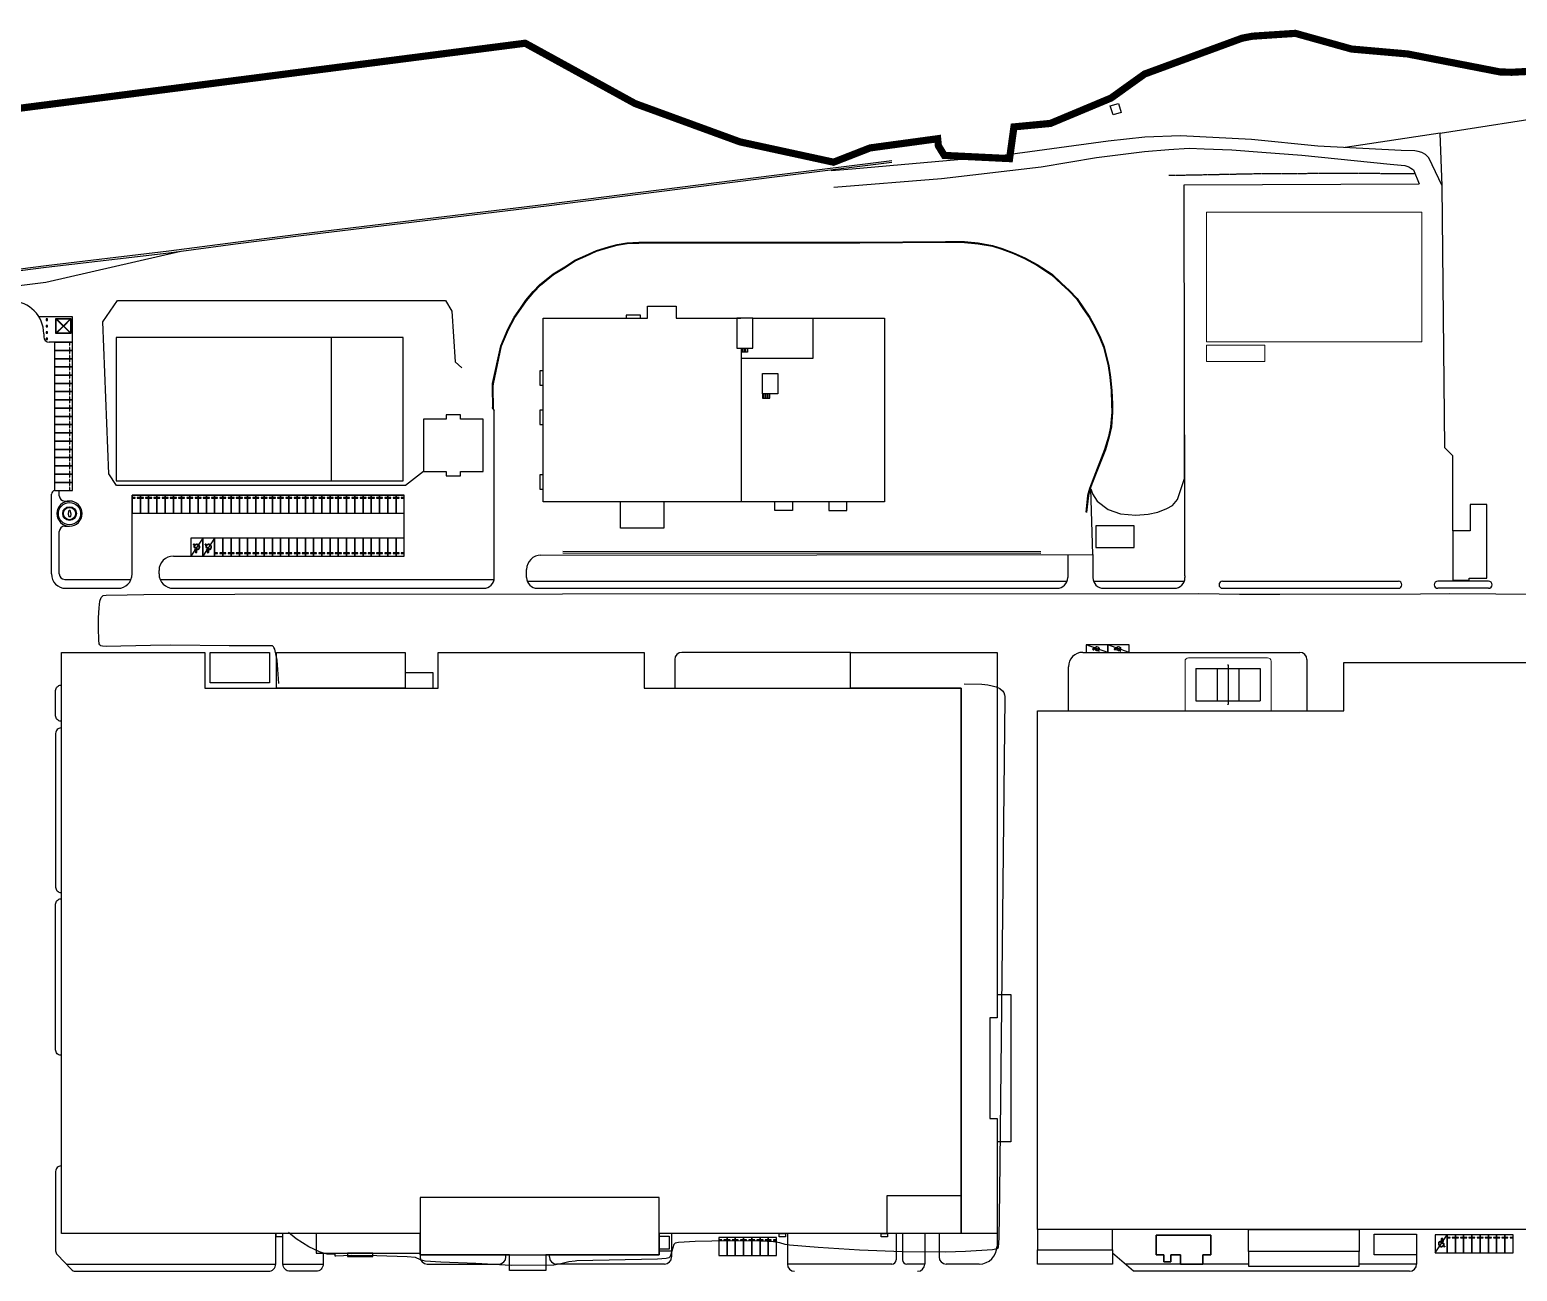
# Model space of a CAD drawing. Header units: millimetres. Extents: x -17369 to 294000, y -718917 to 220315.
# Drawn here: x 273840 to 279630, y -194867 to -190036 of the extents above; entities that cross this region are included whole.
import ezdxf
from ezdxf.xclip import XClip

# ---------------------------------------------------------------- set-up
doc = ezdxf.new("R2010")
doc.units = ezdxf.units.MM
doc.header["$LTSCALE"] = 350
doc.header["$XCLIPFRAME"] = 2
doc.linetypes.add('xref key map$0$PHANTOM2', pattern=[1.25, 0.625, -0.125, 0.125, -0.125, 0.125, -0.125])
for name, color, linetype in [('xref key map$0$8', 8, 'Continuous'), ('xref key map$0$9', 9, 'Continuous'), ('xref key map$0$CAA001_계곡선', 8, 'Continuous'), ('xref key map$0$CTR', 8, 'Continuous'), ('xref key map$0$L-BLDG', 9, 'Continuous'), ('xref key map$0$L-건물', 8, 'Continuous'), ('xref key map$0$PARK', 8, 'Continuous'), ('xref key map$0$대지경계선', 1, 'Continuous')]:
    doc.layers.add(name, color=color, linetype=linetype)

# ---------------------------------------------------------------- blocks, each defined once
blk = doc.blocks.new('xref key map$0$주차구획2300x5000')
at = {"layer": 'xref key map$0$PARK'}
blk.add_lwpolyline([(0, 0), (2300, 0), (2300, 5000), (0, 5000)], close=True, dxfattribs=at)
at = {"layer": 'xref key map$0$PARK', "color": 8}
for points in [[(250, 700), (850, 700), (850, 850), (250, 850)], [(1450, 700), (2050, 700), (2050, 850), (1450, 850)]]:
    blk.add_lwpolyline(points, close=True, dxfattribs=at)
blk = doc.blocks.new('xref key map$0$주차구획3300x5000')
at = {"layer": 'xref key map$0$PARK', "color": 8}
for p, q in [((0, 0), (3300, 5000)), ((1521, 3267), (1507, 3142)), ((1653, 3733), (1545, 2759)), ((1545, 2759), (2258, 2551)), ((1707, 3129), (1676, 2846)), ((1676, 2846), (2372, 2643)), ((1707, 3129), (2216, 2980)), ((1762, 3626), (1720, 3250)), ((1720, 3250), (2250, 3095)), ((2208, 2085), (2219, 1913)), ((2250, 3095), (2216, 2980)), ((2258, 2551), (2311, 1728)), ((2311, 1728), (2622, 1693)), ((2372, 2643), (2424, 1836)), ((2424, 1836), (2614, 1815)), ((2614, 1815), (2622, 1693))]:
    blk.add_line(p, q, dxfattribs=at)
at = {"layer": 'xref key map$0$PARK'}
blk.add_lwpolyline([(0, 0), (3300, 0), (3300, 5000), (0, 5000)], close=True, dxfattribs=at)
at = {"layer": 'xref key map$0$PARK', "color": 8}
for centre, radius, start, end in [((1653, 2478), 800, 99.47859, 315.02603), ((1653, 2478), 680, 102.35799, 324.67673), ((1867, 3842), 240, 244.11815, 207.07082)]:
    blk.add_arc(centre, radius, start, end, dxfattribs=at)
blk = doc.blocks.new('xref key map$0$주차구획2100x6000-장애인')
at = {"layer": 'xref key map$0$PARK', "color": 8}
blk.add_line((-2100, -6000), (0, 0), dxfattribs=at)
at = {"layer": 'xref key map$0$PARK'}
blk.add_lwpolyline([(0, 0), (-2100, 0), (-2100, -6000), (0, -6000)], close=True, dxfattribs=at)
at = {"layer": 'xref key map$0$PARK', "color": 8}
for points in [[(-1052, -2075, 6.1322477), (-1134, -2155), (-1103, -2437), (-1500, -2554), (-1475, -2640), (-1093, -2528), (-1069, -2740), (-1591, -2893), (-1631, -3498), (-1773, -3514), (-1779, -3605), (-1546, -3579), (-1506, -2962), (-972, -2805), (-1052, -2075)], [(-1476, -3441), (-1468, -3311, 1.4593529), (-943, -2518), (-953, -2425, -1.370682)]]:
    blk.add_lwpolyline(points, format="xyb", close=True, dxfattribs=at)
blk = doc.blocks.new('xref key map$0$생기센터')
at = {"layer": 'xref key map$0$8', "linetype": 'Continuous'}
for points in [[(707250, 356932), (707250, 356007)], [(707700, 356932), (707700, 356007)], [(708150, 356932), (708150, 356007)], [(713225, 344182), (713225, 343182)], [(713675, 344182), (713675, 343182)], [(714125, 344182), (714125, 343182)], [(714575, 344182), (714575, 343182)]]:
    blk.add_lwpolyline(points, dxfattribs=at)
at = {"layer": 'xref key map$0$9', "color": 252}
for points in [[(678800, 365257), (678800, 366157), (674800, 366157), (674800, 365257)], [(708700, 356932), (708700, 355807), (706900, 355807)], [(651700, 350657), (650800, 350657), (650800, 346657), (651700, 346657)], [(712825, 344182), (712825, 342982), (714925, 342982), (714925, 344182)], [(651700, 339657), (650800, 339657), (650800, 335657), (651700, 335657)], [(651700, 321657), (650800, 321657), (650800, 317657), (651700, 317657)], [(685300, 314057), (685300, 306757), (673300, 306757), (673300, 314057)], [(721259, 314057), (721259, 311657), (716259, 311657), (716259, 314057)], [(731341, 314057), (731341, 311657), (736341, 311657), (736341, 314057)]]:
    blk.add_lwpolyline(points, dxfattribs=at)
at = {"layer": 'xref key map$0$L-BLDG'}
for points in [[(706900, 356932), (706900, 314057), (651700, 314057), (651700, 365257), (680800, 365257), (680800, 368607), (688800, 368607), (688800, 365257), (706850, 365257)], [(726900, 365257), (746900, 365257), (746900, 314057), (706900, 314057)], [(710175, 365257), (726900, 365257), (726900, 354057), (706900, 354057)]]:
    blk.add_lwpolyline(points, dxfattribs=at)
for points in [[(705675, 356932), (710175, 356932), (710175, 365257), (705675, 365257)], [(712825, 349882), (717175, 349882), (717175, 344182), (712825, 344182)]]:
    blk.add_lwpolyline(points, close=True, dxfattribs=at)
blk = doc.blocks.new('xref key map')
at = {"layer": 'xref key map$0$CAA001_계곡선'}
for points in [[(1493037, 1046205), (1491483, 1046209), (1475265, 1046408), (1469619, 1046246), (1457234, 1046000), (1456225, 1046109), (1455734, 1046191), (1455461, 1046436), (1455270, 1046791), (1455188, 1047745), (1455076, 1051165), (1455104, 1054028), (1455267, 1056809), (1455458, 1058609), (1455786, 1059699), (1456413, 1060217), (1457204, 1060354), (1463069, 1060448), (1467733, 1060528), (1493070, 1060567)], [(1505327, 1035715), (1504871, 1042196), (1504240, 1045301), (1503993, 1045767), (1503883, 1045959), (1503609, 1046151), (1503087, 1046179), (1493037, 1046205)]]:
    blk.add_lwpolyline(points, dxfattribs=at)
at = {"layer": 'xref key map$0$CAA001_계곡선', "flags": 128}
for points in [[(1493070, 1060567), (1584501, 1060711), (1761880, 1060783), (1773264, 1060574), (1784506, 1060603), (1823676, 1060720), (1831892, 1060812), (1857577, 1060558), (1884206, 1060856), (1933462, 1060752), (1937887, 1060871)], [(1696438, 1035641), (1701434, 1035487), (1703040, 1035362), (1704310, 1035071), (1705391, 1034743), (1706423, 1034270), (1707200, 1033663), (1707540, 1033190), (1707747, 1032558), (1707832, 1032097), (1707818, 1031590), (1706357, 893845), (1706111, 880997), (1705935, 878533), (1705646, 878033), (1704354, 877770), (1696849, 877299), (1691260, 877145), (1679235, 877247), (1667285, 877729), (1655721, 878436), (1647795, 879046), (1646524, 879247), (1645066, 879786), (1643338, 880041), (1639807, 880226), (1630790, 880316), (1621484, 880150), (1616845, 879854), (1615885, 879640), (1615504, 879285), (1614977, 877428), (1614508, 875891), (1614130, 875529), (1613337, 875332), (1610935, 875198), (1588427, 874690), (1587983, 874657), (1586265, 874436), (1584031, 873892), (1582043, 873538), (1570165, 873429), (1560278, 873951), (1550567, 874328), (1546128, 874630), (1544840, 875012), (1543507, 875617), (1541189, 875845), (1532723, 876160), (1525491, 876213), (1521213, 876032), (1521115, 876033), (1521077, 876080), (1521058, 876532), (1521030, 876598), (1518844, 876598), (1518534, 876645), (1517808, 876881), (1516665, 877219), (1513771, 878632), (1510237, 880833), (1508015, 882649)]]:
    blk.add_lwpolyline(points, dxfattribs=at)
at = {"layer": 'xref key map$0$CTR'}
for p, q in [((1829202, 1189176), (1802713, 1185112)), ((1830522, 1101375), (1829713, 1174488)), ((1456276, 1136505), (1460395, 1142497)), ((1460395, 1142497), (1551806, 1142497)), ((1551806, 1142497), (1553649, 1139551)), ((1447800, 1137929), (1438476, 1137929)), ((1445230, 1135354), (1443300, 1137283)), ((1445300, 1135424), (1443371, 1137354)), ((1445300, 1135424), (1447230, 1137354)), ((1445371, 1135354), (1447300, 1137283)), ((1447800, 1089464), (1447800, 1137929)), ((1553649, 1139551), (1554510, 1125366)), ((1439800, 1133229), (1439800, 1132364)), ((1439800, 1132672), (1439800, 1132364)), ((1443300, 1133424), (1445230, 1135354)), ((1443371, 1133354), (1445300, 1135283)), ((1447230, 1133354), (1445300, 1135283)), ((1447300, 1133424), (1445371, 1135354)), ((1457968, 1094177), (1456276, 1136505)), ((1447800, 1130864), (1441300, 1130864)), ((1442800, 1130864), (1447800, 1130864)), ((1520016, 1092203), (1520016, 1132203)), ((1554510, 1125366), (1556368, 1123724)), ((1564791, 1112672), (1565451, 1111807)), ((1565451, 1065231), (1565451, 1111807)), ((1832756, 1099192), (1830522, 1101375)), ((1832756, 1078259), (1832756, 1099192)), ((1460082, 1090896), (1457968, 1094177)), ((1545700, 1094761), (1540644, 1090896)), ((1441951, 1066231), (1441951, 1088464)), ((1442951, 1089464), (1447800, 1089464)), ((1444151, 1088064), (1444151, 1089464)), ((1540644, 1090896), (1460082, 1090896)), ((1464451, 1066231), (1464451, 1088231)), ((1464451, 1088231), (1540351, 1088231)), ((1540351, 1071231), (1540351, 1088231)), ((1445651, 1086564), (1447000, 1086564)), ((1445651, 1079564), (1447000, 1079564)), ((1444151, 1066231), (1444151, 1078064)), ((1475951, 1071231), (1540351, 1071231)), ((1725349, 1071669), (1725349, 1065231)), ((1732349, 1071669), (1732349, 1065231)), ((1471951, 1066231), (1471951, 1067231)), ((1574451, 1065231), (1574451, 1067473)), ((1445651, 1064731), (1464159, 1064731)), ((1445954, 1062231), (1460451, 1062231)), ((1472243, 1064731), (1565409, 1064731)), ((1475951, 1062231), (1562451, 1062231)), ((1574622, 1064231), (1725178, 1064231)), ((1577451, 1062231), (1722349, 1062231)), ((1732521, 1064231), (1757870, 1064231)), ((1735349, 1062231), (1755041, 1062231)), ((1758041, 1065679), (1758041, 1065231)), ((1768541, 1064231), (1817541, 1064231)), ((1768541, 1062231), (1817541, 1062231)), ((1842672, 1064231), (1828541, 1064231)), ((1842672, 1062231), (1828541, 1062231)), ((1615762, 1042376), (1615762, 1034353)), ((1664730, 1044376), (1617762, 1044376)), ((1729541, 1044376), (1790049, 1044376)), ((1792049, 1042376), (1792049, 1028052)), ((1725541, 1027967), (1725541, 1040376)), ((1761049, 1039879), (1779049, 1039879)), ((1761049, 1039879), (1761049, 1030879)), ((1767049, 1039879), (1767049, 1030879)), ((1770049, 1040879), (1770049, 1029879)), ((1773049, 1039879), (1773049, 1030879)), ((1779049, 1039879), (1779049, 1030879)), ((1761049, 1030879), (1779049, 1030879)), ((1614898, 882353), (1614898, 875822)), ((1647181, 882353), (1647181, 873822)), ((1677476, 882353), (1677476, 875022)), ((1679276, 882353), (1679276, 875022)), ((1685476, 882353), (1685476, 873822)), ((1689476, 882353), (1689476, 875822)), ((1705630, 882353), (1705630, 878822)), ((1544748, 876353), (1544748, 875822)), ((1568698, 875822), (1568698, 876353)), ((1580798, 875822), (1580798, 876353)), ((1611398, 877487), (1614898, 877487)), ((1743726, 871822), (1737813, 876851)), ((1822621, 876358), (1822621, 873822)), ((1446073, 873822), (1504496, 873822)), ((1506496, 873822), (1517733, 873822)), ((1546748, 873822), (1566698, 873822)), ((1612898, 873822), (1582798, 873822)), ((1676276, 873822), (1647181, 873822)), ((1685476, 873822), (1680476, 873822)), ((1700630, 873822), (1691476, 873822)), ((1775784, 873822), (1741374, 873822)), ((1820621, 871822), (1743726, 871822)), ((1822621, 873822), (1806614, 873822))]:
    blk.add_line(p, q, dxfattribs=at)
at = {"layer": 'xref key map$0$CTR', "lineweight": 9}
for p, q in [((1758049, 1028052), (1758049, 1041876)), ((1759049, 1042876), (1781049, 1042876)), ((1782049, 1028052), (1782049, 1041876))]:
    blk.add_line(p, q, dxfattribs=at)
at = {"layer": 'xref key map$0$CTR'}
for points in [[(1740226, 1194945), (1737975, 1194270), (1737217, 1196767), (1739468, 1197441)], [(1440500, 1136929), (1440900, 1136929), (1440900, 1137329), (1440500, 1137329)], [(1443200, 1133254), (1443200, 1137454), (1447400, 1137454), (1447400, 1133254)], [(1443300, 1133354), (1443300, 1137354), (1447300, 1137354), (1447300, 1133354)], [(1440500, 1135129), (1440900, 1135129), (1440900, 1135529), (1440500, 1135529)], [(1440500, 1133379), (1440900, 1133379), (1440900, 1133779), (1440500, 1133779)], [(1440500, 1131579), (1440900, 1131579), (1440900, 1131979), (1440500, 1131979)], [(1460016, 1092203), (1540016, 1092203), (1540016, 1132203), (1460016, 1132203)], [(1446607, 1082889), (1446816, 1082241), (1447350, 1082241), (1447483, 1082946), (1447197, 1083900), (1446854, 1083938), (1446721, 1083766)]]:
    blk.add_lwpolyline(points, close=True, dxfattribs=at)
for points in [[(1829713, 1174488), (1829202, 1189176), (1862614, 1194302), (1873717, 1192335), (1873916, 1191975), (1874589, 1185508), (1894082, 1150323), (1896476, 1147527)], [(1829713, 1174488), (1826040, 1182254), (1825088, 1183148), (1824099, 1183716), (1823071, 1184036), (1822126, 1184193), (1818309, 1184326), (1795118, 1185495), (1776598, 1187356), (1756813, 1188430), (1746848, 1188022), (1736640, 1186915), (1705163, 1182600), (1665268, 1179122), (1659364, 1178625)], [(1660098, 1174076), (1690111, 1176532), (1717946, 1179750), (1733393, 1182376), (1746713, 1184041), (1753520, 1184629), (1759220, 1184921), (1763365, 1184790), (1771123, 1184525), (1779458, 1183852), (1790625, 1183038), (1815303, 1180485), (1819327, 1180109), (1820438, 1179707), (1821057, 1179343), (1821510, 1179100), (1821758, 1178897), (1823348, 1174971)], [(1493294, 1158238), (1511555, 1160621), (1579967, 1168882), (1643540, 1176939), (1676331, 1181017)], [(1493295, 1158736), (1511494, 1161110), (1579907, 1169371), (1643479, 1177428), (1676270, 1181506)], [(1758041, 1065679), (1757826, 1174693), (1823348, 1174971)], [(1290063, 1133757), (1362053, 1142191), (1440461, 1152255), (1474646, 1156303), (1493295, 1158736)], [(1290125, 1133273), (1362113, 1141702), (1440521, 1151766), (1474707, 1155814), (1493294, 1158238)], [(1564993, 1112407), (1564943, 1118464), (1564979, 1119308), (1567241, 1129865), (1569226, 1134462), (1571014, 1137817), (1572765, 1140384), (1574230, 1142537), (1576274, 1144988), (1578160, 1146905), (1581849, 1149905), (1585124, 1151864), (1587911, 1153741), (1590870, 1155001), (1593905, 1156384), (1597318, 1157442), (1599663, 1158079), (1602431, 1158598), (1605771, 1158707), (1608810, 1158773), (1667401, 1158748), (1691240, 1158979), (1696544, 1158898), (1700379, 1158517), (1704385, 1157807), (1707037, 1157002), (1710258, 1155751), (1713358, 1154376), (1716834, 1152508), (1720980, 1149819), (1723640, 1147324), (1725794, 1145286), (1727960, 1143030), (1729754, 1140407), (1731545, 1137867), (1733094, 1134910), (1734475, 1132041), (1735529, 1129529), (1735914, 1128037), (1736808, 1124300), (1737287, 1121130), (1737648, 1117266), (1737799, 1113648), (1737817, 1111379), (1737521, 1107212), (1736923, 1104476), (1735839, 1100842), (1733303, 1094371), (1731577, 1090021), (1731108, 1088115), (1730613, 1083408)], [(1565201, 1112135), (1565148, 1118461), (1565183, 1119282), (1567437, 1129803), (1569411, 1134373), (1571190, 1137711), (1572934, 1140269), (1574394, 1142414), (1576426, 1144851), (1578298, 1146753), (1581967, 1149737), (1585234, 1151691), (1588009, 1153560), (1590953, 1154814), (1593978, 1156192), (1597375, 1157245), (1599709, 1157879), (1602453, 1158394), (1605776, 1158502), (1608812, 1158568), (1667402, 1158543), (1691239, 1158774), (1696532, 1158694), (1700351, 1158314), (1704337, 1157608), (1706970, 1156808), (1710179, 1155562), (1713268, 1154192), (1716729, 1152332), (1720853, 1149657), (1723499, 1147175), (1725649, 1145141), (1727800, 1142901), (1729585, 1140290), (1731370, 1137760), (1732911, 1134818), (1734288, 1131957), (1735334, 1129464), (1735715, 1127988), (1736606, 1124261), (1737083, 1121106), (1737443, 1117253), (1737594, 1113643), (1737612, 1111386), (1737317, 1107242), (1736724, 1104528), (1735645, 1100909), (1733112, 1094447), (1731381, 1090084), (1730905, 1088151), (1730409, 1083430)], [(1366282, 1138290), (1440391, 1147580), (1478028, 1156247)], [(1758041, 1065679), (1757886, 1144498)], [(1445371, 1135354), (1445230, 1135354)], [(1445300, 1135283), (1445300, 1135424)], [(1578451, 1071473), (1732349, 1071669), (1731768, 1089960), (1732255, 1088532), (1733584, 1086532), (1736598, 1084217), (1740096, 1082973), (1744365, 1082638), (1747769, 1082911), (1750431, 1083425), (1752967, 1084471), (1754560, 1085344), (1755983, 1086998), (1757987, 1093086)], [(1717860, 1072414), (1584511, 1072498)], [(1717860, 1071963), (1584511, 1072047)]]:
    blk.add_lwpolyline(points, dxfattribs=at)
at = {"layer": 'xref key map$0$CTR', "linetype": 'xref key map$0$PHANTOM2', "ltscale": 2}
blk.add_lwpolyline([(1821965, 1177801), (1803984, 1177886), (1779856, 1177806), (1753508, 1177291)], dxfattribs=at)
at = {"layer": 'xref key map$0$CTR'}
for points in [[(1444748, 1025188), (1444619, 1025188, -0.4142136), (1443119, 1026688), (1443119, 1033714, -0.4142136), (1444619, 1035214), (1444748, 1035214)], [(1444748, 1023290), (1444619, 1023290, 0.4142136), (1443119, 1021790), (1443119, 978931, 0.4142136), (1444619, 977431), (1444748, 977431)], [(1444748, 932031), (1444619, 932031, -0.4142136), (1443119, 933531), (1443119, 974164, -0.4142136), (1444619, 975664), (1444748, 975664)], [(1444748, 901167), (1444619, 901167, 0.4142136), (1443119, 899667), (1443119, 877523, 0.1926425), (1443533, 876488), (1447535, 872288, 0.2051973), (1448621, 871822), (1502496, 871822, 0.4142136), (1504496, 873822), (1504496, 882353)], [(1517733, 876888), (1517733, 873822, -0.4142136), (1515733, 871822), (1508496, 871822, -0.4142136), (1506496, 873822), (1506496, 882353)]]:
    blk.add_lwpolyline(points, format="xyb", dxfattribs=at)
for centre, radius in [((1447000, 1083064), 3100), ((1447000, 1083064), 1900), ((1447000, 1083064), 1700), ((1770049, 1040879), 50), ((1770049, 1029879), 50)]:
    blk.add_circle(centre, radius, dxfattribs=at)
at = {"layer": 'xref key map$0$CTR', "extrusion": (-1.71358e-08, 0, 1)}
blk.add_arc((1430800, 1133229, 0), 9000, 0, 90, dxfattribs=at)
at = {"layer": 'xref key map$0$CTR'}
for centre, radius, start, end in [((1441300, 1132364), 1500, 180, 270), ((1442951, 1088464), 1000, 90, 180), ((1445651, 1088064), 1500, 180, 270), ((1447000, 1083064), 3500, 90, 270), ((1447000, 1083064), 3500, 270, 90), ((1445651, 1078064), 1500, 90, 180), ((1475951, 1067231), 4000, 90, 180), ((1578451, 1067473), 4000, 90, 180), ((1445951, 1066231), 4000, 180, 270), ((1445651, 1066231), 1500, 180, 270), ((1460451, 1066231), 4000, 270, 0), ((1475951, 1066231), 4000, 180, 270), ((1562451, 1065231), 3000, 270, 0), ((1577451, 1065231), 3000, 180, 270), ((1722349, 1065231), 3000, 270, 0), ((1735349, 1065231), 3000, 180, 270), ((1755041, 1065231), 3000, 270, 0), ((1768541, 1063231), 1000, 90, 270), ((1817541, 1063231), 1000, 270, 90), ((1828541, 1063231), 1000, 90, 270), ((1842672, 1063231), 1000, 270, 90), ((1617762, 1042376), 2000, 90, 180), ((1729541, 1040376), 4000, 90, 180), ((1790049, 1042376), 2000, 0, 90), ((1546748, 875822), 2000, 180, 270), ((1566698, 875822), 2000, 270, 0), ((1582798, 875822), 2000, 180, 270), ((1612898, 875822), 2000, 270, 0), ((1691476, 875822), 2000, 180, 270), ((1700630, 878822), 5000, 270, 0), ((1649181, 873822), 2000, 180, 270), ((1676276, 875022), 1200, 270, 0), ((1680476, 875022), 1200, 180, 270), ((1683476, 873822), 2000, 270, 0), ((1820621, 873822), 2000, 270, 0)]:
    blk.add_arc(centre, radius, start, end, dxfattribs=at)
at = {"layer": 'xref key map$0$CTR', "lineweight": 9}
for centre, start, end in [((1759049, 1041876), 90, 180), ((1781049, 1041876), 0, 90)]:
    blk.add_arc(centre, 1000, start, end, dxfattribs=at)
at = {"layer": 'xref key map$0$L-BLDG', "lineweight": 9}
blk.add_line((1764043, 1167113), (1764043, 1130963), dxfattribs=at)
at = {"layer": 'xref key map$0$L-BLDG'}
for p, q in [((1444748, 1044353), (1484748, 1044353)), ((1444748, 882353), (1444748, 1044353)), ((1484748, 1044353), (1484748, 1034353)), ((1549748, 1034353), (1549748, 1044353)), ((1549748, 1044353), (1607248, 1044353)), ((1607248, 1044353), (1607248, 1034353)), ((1802299, 1028052), (1802299, 1041552)), ((1802299, 1041552), (1961099, 1041552)), ((1484748, 1034353), (1549748, 1034353)), ((1607248, 1034353), (1694748, 1034353)), ((1607248, 1034353), (1695606, 1034353)), ((1695606, 1034353), (1695606, 1026722)), ((1695606, 1026759), (1695606, 882353)), ((1716899, 883452), (1716899, 1028052)), ((1716899, 1028052), (1802299, 1028052)), ((1611398, 892353), (1544748, 892353)), ((1544748, 892353), (1544748, 876353)), ((1611398, 876353), (1611398, 892353)), ((1675005, 882353), (1675005, 892983)), ((1675005, 892983), (1695606, 892983)), ((1544748, 882353), (1444748, 882353)), ((1544748, 876353), (1544748, 882353)), ((1695606, 882353), (1611398, 882353)), ((1611398, 882353), (1611398, 876353)), ((1854847, 883452), (1716899, 883452)), ((1569698, 876353), (1544748, 876353)), ((1544748, 876353), (1611398, 876353)), ((1611398, 876353), (1579798, 876353))]:
    blk.add_line(p, q, dxfattribs=at)
at = {"layer": 'xref key map$0$L-BLDG', "lineweight": 9}
for points in [[(1764043, 1130963), (1824043, 1130963), (1824114, 1167113), (1764043, 1167113)], [(1764043, 1125513), (1780343, 1125513), (1780343, 1130013), (1764043, 1130013)]]:
    blk.add_lwpolyline(points, close=True, dxfattribs=at)
at = {"layer": 'xref key map$0$L-BLDG'}
for points in [[(1545700, 1109361), (1545700, 1094761), (1552000, 1094761), (1552000, 1093561), (1556000, 1093561), (1556000, 1094761), (1562300, 1094761), (1562300, 1109361), (1556000, 1109361), (1556000, 1110561), (1552000, 1110561), (1552000, 1109361)], [(1842256, 1065034), (1842256, 1085634), (1837556, 1085634), (1837556, 1078259), (1832756, 1078259), (1832756, 1064534), (1837256, 1064534), (1837256, 1065034)], [(1733172, 1073622), (1743872, 1073622), (1743872, 1079622), (1733172, 1079622)], [(1486248, 1044353), (1502748, 1044353), (1502748, 1035853), (1486248, 1035853)], [(1504730, 1044376), (1540630, 1044376), (1540630, 1034356), (1504730, 1034356)], [(1540630, 1034356), (1548430, 1034356), (1548430, 1038656), (1540630, 1038656)], [(1515733, 876888), (1544748, 876888), (1544748, 882353), (1515733, 882353)], [(1644880, 882353), (1646681, 882353), (1646681, 881373), (1644880, 881373)], [(1673311, 882353), (1675111, 882353), (1675111, 881373), (1673311, 881373)], [(1716899, 877752), (1737799, 877752), (1737799, 883452), (1716899, 883452)], [(1775784, 883452), (1806614, 883452), (1806614, 877337), (1775784, 877337)], [(1524548, 875903), (1531598, 875903), (1531598, 876888), (1524548, 876888)]]:
    blk.add_lwpolyline(points, close=True, dxfattribs=at)
for points in [[(1664730, 1034353), (1664730, 1044376), (1705630, 1044376), (1705630, 942476), (1703630, 942476), (1703630, 914376), (1705630, 914376), (1705630, 882353), (1695606, 882353), (1695606, 1034353), (1664730, 1034353)], [(1705630, 948991), (1709495, 948991), (1709495, 907861), (1705630, 907861)], [(1506396, 882353), (1506396, 881373), (1504596, 881373), (1504596, 882353)], [(1611398, 881587), (1614178, 881587), (1614178, 877987), (1611398, 877987)], [(1579798, 876353), (1579798, 872059), (1569698, 872059), (1569698, 876353)], [(1737799, 877752), (1737799, 873752), (1716899, 873752), (1716899, 877752)], [(1775784, 877337), (1775784, 873237), (1806614, 873237), (1806614, 877337)]]:
    blk.add_lwpolyline(points, dxfattribs=at)
at = {"layer": 'xref key map$0$L-건물'}
for points in [[(1754069, 876422), (1754069, 874422), (1752169, 874422), (1752169, 876422), (1749969, 876422), (1749969, 881922), (1765269, 881922), (1765269, 876422), (1763019, 876422), (1763019, 873822), (1756819, 873822), (1756819, 876422), (1754069, 876422), (1756819, 876422), (1756819, 873822), (1763019, 873822), (1763019, 876422), (1765269, 876422), (1765269, 881922), (1749969, 881922), (1749969, 876422), (1752169, 876422), (1752169, 874422), (1754069, 874422)], [(1810796, 882132), (1822621, 882132), (1822621, 876358), (1810796, 876358)]]:
    blk.add_lwpolyline(points, close=True, dxfattribs=at)
at = {"layer": 'xref key map$0$대지경계선', "linetype": 'xref key map$0$PHANTOM2', "ltscale": 15, "const_width": 2000}
blk.add_lwpolyline([(1409808, 1193096), (1570324, 1213736), (1574058, 1214216), (1604698, 1197396), (1633968, 1186706), (1643418, 1184655), (1648685, 1183512), (1660048, 1181046), (1663649, 1182451), (1670248, 1185026), (1689078, 1187586), (1689278, 1185606), (1690928, 1182936), (1703560, 1182318), (1709128, 1182046), (1710348, 1190886), (1720518, 1191856), (1737438, 1198936), (1746778, 1205626), (1767798, 1213352), (1773958, 1215616), (1776858, 1216176), (1788838, 1216966), (1804488, 1212596), (1820098, 1211226), (1837311, 1207881), (1845878, 1206216), (1849158, 1206116), (1874448, 1207426)], dxfattribs=at)
blk.add_blockref('xref key map$0$생기센터', (927379, 772257))
at = {"layer": 'xref key map$0$PARK'}
for name, p, rotation in [('xref key map$0$주차구획2300x5000', (1447800, 1128564), 90), ('xref key map$0$주차구획2300x5000', (1447800, 1126264), 90), ('xref key map$0$주차구획2300x5000', (1447800, 1123964), 90), ('xref key map$0$주차구획2300x5000', (1447800, 1121664), 90), ('xref key map$0$주차구획2300x5000', (1447800, 1119364), 90), ('xref key map$0$주차구획2300x5000', (1447800, 1117064), 90), ('xref key map$0$주차구획2300x5000', (1447800, 1114764), 90), ('xref key map$0$주차구획2300x5000', (1447800, 1112464), 90), ('xref key map$0$주차구획2300x5000', (1447800, 1110164), 90), ('xref key map$0$주차구획2300x5000', (1447800, 1107864), 90), ('xref key map$0$주차구획2300x5000', (1447800, 1105564), 90), ('xref key map$0$주차구획2300x5000', (1447800, 1103264), 90), ('xref key map$0$주차구획2300x5000', (1447800, 1100964), 90), ('xref key map$0$주차구획2300x5000', (1447800, 1098664), 90), ('xref key map$0$주차구획2300x5000', (1447800, 1096364), 90), ('xref key map$0$주차구획2300x5000', (1447800, 1094064), 90), ('xref key map$0$주차구획2300x5000', (1447800, 1091764), 90), ('xref key map$0$주차구획2300x5000', (1447800, 1089464), 90), ('xref key map$0$주차구획2300x5000', (1466751, 1088231), 180), ('xref key map$0$주차구획2300x5000', (1469051, 1088231), 180), ('xref key map$0$주차구획2300x5000', (1471351, 1088231), 180), ('xref key map$0$주차구획2300x5000', (1473651, 1088231), 180), ('xref key map$0$주차구획2300x5000', (1475951, 1088231), 180), ('xref key map$0$주차구획2300x5000', (1478251, 1088231), 180), ('xref key map$0$주차구획2300x5000', (1480551, 1088231), 180), ('xref key map$0$주차구획2300x5000', (1482851, 1088231), 180), ('xref key map$0$주차구획2300x5000', (1485151, 1088231), 180), ('xref key map$0$주차구획2300x5000', (1487451, 1088231), 180), ('xref key map$0$주차구획2300x5000', (1489751, 1088231), 180), ('xref key map$0$주차구획2300x5000', (1492051, 1088231), 180), ('xref key map$0$주차구획2300x5000', (1494351, 1088231), 180), ('xref key map$0$주차구획2300x5000', (1496651, 1088231), 180), ('xref key map$0$주차구획2300x5000', (1498951, 1088231), 180), ('xref key map$0$주차구획2300x5000', (1501251, 1088231), 180), ('xref key map$0$주차구획2300x5000', (1503551, 1088231), 180), ('xref key map$0$주차구획2300x5000', (1505851, 1088231), 180), ('xref key map$0$주차구획2300x5000', (1508151, 1088231), 180), ('xref key map$0$주차구획2300x5000', (1510451, 1088231), 180), ('xref key map$0$주차구획2300x5000', (1512751, 1088231), 180), ('xref key map$0$주차구획2300x5000', (1515051, 1088231), 180), ('xref key map$0$주차구획2300x5000', (1517351, 1088231), 180), ('xref key map$0$주차구획2300x5000', (1519651, 1088231), 180), ('xref key map$0$주차구획2300x5000', (1521951, 1088231), 180), ('xref key map$0$주차구획2300x5000', (1524251, 1088231), 180), ('xref key map$0$주차구획2300x5000', (1526551, 1088231), 180), ('xref key map$0$주차구획2300x5000', (1528851, 1088231), 180), ('xref key map$0$주차구획2300x5000', (1531151, 1088231), 180), ('xref key map$0$주차구획2300x5000', (1533451, 1088231), 180), ('xref key map$0$주차구획2300x5000', (1535751, 1088231), 180), ('xref key map$0$주차구획2300x5000', (1538051, 1088231), 180), ('xref key map$0$주차구획2300x5000', (1540351, 1088231), 180), ('xref key map$0$주차구획3300x5000', (1484151, 1076231), 180), ('xref key map$0$주차구획3300x5000', (1487451, 1076231), 180), ('xref key map$0$주차구획2100x6000-장애인', (1730486, 1046476), 90), ('xref key map$0$주차구획2100x6000-장애인', (1736486, 1046476), 90), ('xref key map$0$주차구획2300x5000', (1630339, 881245), 180), ('xref key map$0$주차구획2300x5000', (1632639, 881245), 180), ('xref key map$0$주차구획2300x5000', (1634939, 881245), 180), ('xref key map$0$주차구획2300x5000', (1637239, 881245), 180), ('xref key map$0$주차구획2300x5000', (1639539, 881245), 180), ('xref key map$0$주차구획2300x5000', (1641839, 881245), 180), ('xref key map$0$주차구획2300x5000', (1644139, 881245), 180), ('xref key map$0$주차구획2300x5000', (1833443, 881952), 180), ('xref key map$0$주차구획2300x5000', (1835743, 881952), 180), ('xref key map$0$주차구획2300x5000', (1838043, 881952), 180), ('xref key map$0$주차구획2300x5000', (1840343, 881952), 180), ('xref key map$0$주차구획2300x5000', (1842643, 881952), 180), ('xref key map$0$주차구획2300x5000', (1844943, 881952), 180), ('xref key map$0$주차구획2300x5000', (1847243, 881952), 180), ('xref key map$0$주차구획2300x5000', (1849543, 881952), 180)]:
    blk.add_blockref(name, p, dxfattribs=dict(at, rotation=rotation))
for name, p in [('xref key map$0$주차구획2300x5000', (1487451, 1071231)), ('xref key map$0$주차구획2300x5000', (1489751, 1071231)), ('xref key map$0$주차구획2300x5000', (1492051, 1071231)), ('xref key map$0$주차구획2300x5000', (1494351, 1071231)), ('xref key map$0$주차구획2300x5000', (1496651, 1071231)), ('xref key map$0$주차구획2300x5000', (1498951, 1071231)), ('xref key map$0$주차구획2300x5000', (1501251, 1071231)), ('xref key map$0$주차구획2300x5000', (1503551, 1071231)), ('xref key map$0$주차구획2300x5000', (1505851, 1071231)), ('xref key map$0$주차구획2300x5000', (1508151, 1071231)), ('xref key map$0$주차구획2300x5000', (1510451, 1071231)), ('xref key map$0$주차구획2300x5000', (1512751, 1071231)), ('xref key map$0$주차구획2300x5000', (1515051, 1071231)), ('xref key map$0$주차구획2300x5000', (1517351, 1071231)), ('xref key map$0$주차구획2300x5000', (1519651, 1071231)), ('xref key map$0$주차구획2300x5000', (1521951, 1071231)), ('xref key map$0$주차구획2300x5000', (1524251, 1071231)), ('xref key map$0$주차구획2300x5000', (1526551, 1071231)), ('xref key map$0$주차구획2300x5000', (1528851, 1071231)), ('xref key map$0$주차구획2300x5000', (1531151, 1071231)), ('xref key map$0$주차구획2300x5000', (1533451, 1071231)), ('xref key map$0$주차구획2300x5000', (1535751, 1071231)), ('xref key map$0$주차구획2300x5000', (1538051, 1071231)), ('xref key map$0$주차구획3300x5000', (1827843, 876952))]:
    blk.add_blockref(name, p, dxfattribs=at)

msp = doc.modelspace()

# ---------------------------------------------------------------- block references
ref = msp.add_blockref('xref key map', (253797.2, -207036.5), dxfattribs=dict(xscale=0.01395821451102549, yscale=0.01395821451102549, zscale=0.01395821451102549))
XClip(ref).set_block_clipping_path([(-0.0000000075, 167165.6021255665), (2389260.125662934, 1718467.6565462798)])

doc.saveas('drawing.dxf')
